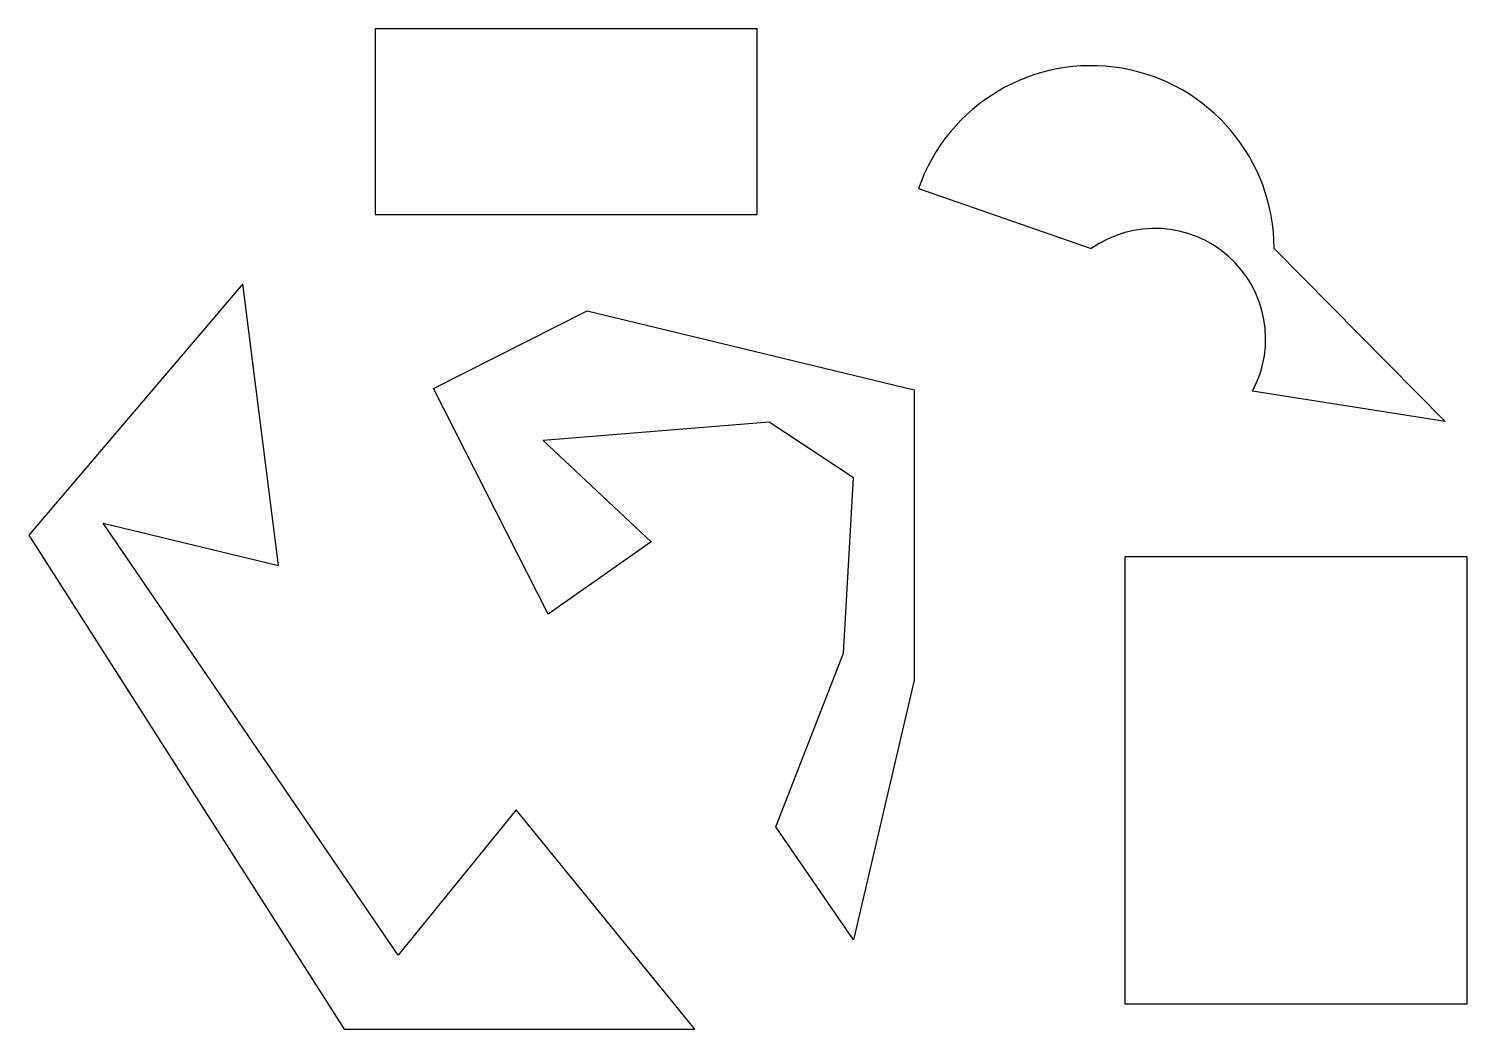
# Model space of a CAD drawing. Header units: millimetres. Extents: x 5 to 130, y 5 to 92.
import ezdxf

# ---------------------------------------------------------------- set-up
doc = ezdxf.new("R2010")
doc.units = ezdxf.units.MM
doc.layers.add('Sketch', color=7, linetype='CONTINUOUS')

msp = doc.modelspace()

# ---------------------------------------------------------------- linework, layer by layer
at = {"layer": 'Sketch'}
for p, q in [((35.12, 91.82), (35.12, 75.7)), ((68.28, 91.82), (35.12, 91.82)), ((68.28, 75.7), (68.28, 91.82)), ((82.28, 77.95), (97.28, 72.73)), ((35.12, 75.7), (68.28, 75.7)), ((113.15, 72.73), (128, 57.72)), ((23.64, 69.68), (5.04, 47.87)), ((26.71, 45.23), (23.64, 69.68)), ((40.18, 60.6), (53.51, 67.34)), ((53.51, 67.34), (81.91, 60.46)), ((50.14, 40.99), (40.18, 60.6)), ((81.91, 60.46), (81.91, 35.28)), ((128, 57.72), (111.28, 60.36)), ((69.32, 57.68), (49.7, 56.07)), ((76.64, 52.84), (69.32, 57.68)), ((49.7, 56.07), (59.07, 47.28)), ((75.76, 37.62), (76.64, 52.84)), ((37.11, 11.41), (11.49, 48.89)), ((11.49, 48.89), (26.71, 45.23)), ((5.04, 47.87), (32.42, 4.97)), ((59.07, 47.28), (50.14, 40.99)), ((100.2, 45.98), (100.2, 7.18)), ((129.92, 45.98), (100.2, 45.98)), ((129.92, 7.18), (129.92, 45.98)), ((69.9, 22.54), (75.76, 37.62)), ((81.91, 35.28), (76.64, 12.73)), ((47.36, 24), (37.11, 11.41)), ((62.88, 4.97), (47.36, 24)), ((76.64, 12.73), (69.9, 22.54)), ((100.2, 7.18), (129.92, 7.18)), ((32.42, 4.97), (62.88, 4.97))]:
    msp.add_line(p, q, dxfattribs=at)
for centre, radius, start, end in [((97.28, 72.73), 15.88, 0, 160.7957), ((102.82, 64.89), 9.6, -28.1802, 125.2573)]:
    msp.add_arc(centre, radius, start, end, dxfattribs=at)

doc.saveas('drawing.dxf')
